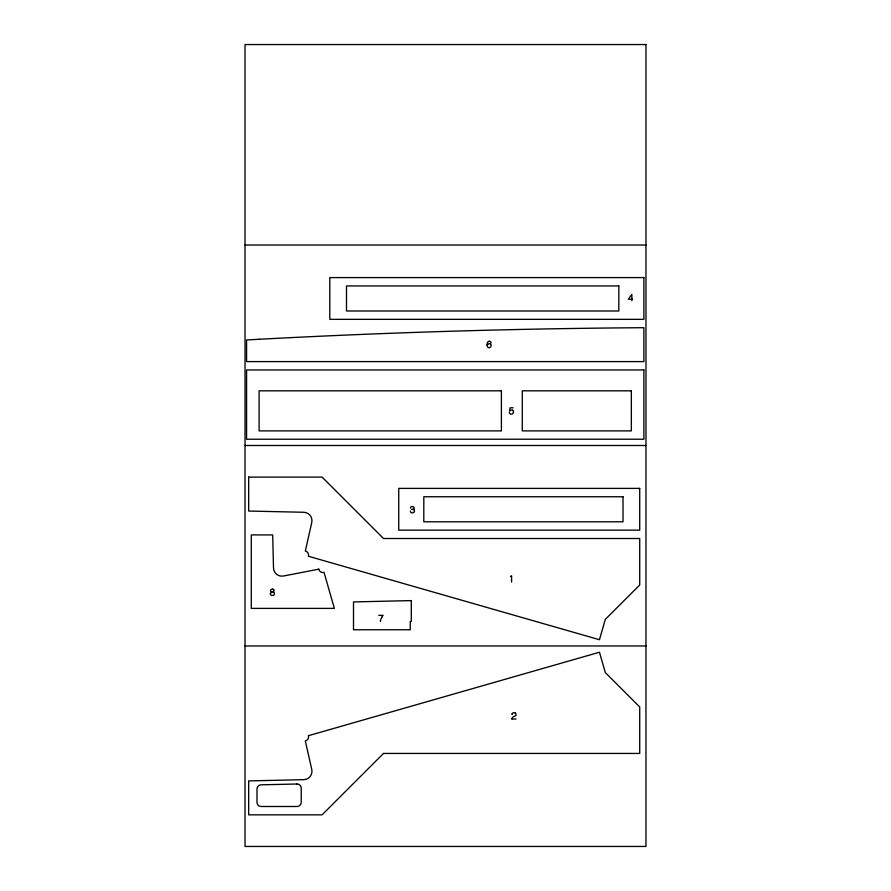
<?xml version="1.0" encoding="UTF-8"?>
<svg xmlns="http://www.w3.org/2000/svg" width="891" height="891" viewBox="0 0 891 891"><rect width="100%" height="100%" fill="white"/><g stroke="black" fill="none" stroke-linecap="round" stroke-linejoin="round"><path stroke-width="1.34" d="M511.88 718.892L511.891 718.803A3.364 3.364 0 0 1 513.216 716.843A3.352 3.352 0 0 1 513.706 716.553M380.412 621.517L380.457 621.094A6.861 6.861 0 0 1 380.635 620.08L381.136 618.61A5.19 5.19 0 0 1 381.471 617.92L381.838 617.263M382.751 615.492L382.762 615.469A2.74 2.74 0 0 1 382.506 616.049L381.883 617.173M512.169 713.88L512.102 714.059A4.811 4.811 0 0 0 512.013 714.526M487.065 345.173L488.825 343.625L490.685 344.16M510.42 576.577L511.601 575.764L511.601 582.035M413.469 509.296L411.642 509.407M513.895 716.475L514.285 716.319A4.21 4.21 0 0 0 515.633 715.54M489.293 341.32L488.524 341.442A1.76 1.76 0 0 0 487.923 341.799L487.076 343.893A8.487 8.487 0 0 0 487.054 345.051L487.733 347.145A1.693 1.693 0 0 0 488.268 347.535L488.714 347.679A2.684 2.684 0 0 0 489.226 347.724A2.127 2.127 0 0 0 490.607 344.238M245.025 245.025L645.975 245.025M632.532 299.22L628.322 299.22L631.864 294.42L631.864 300.768M513.183 407.811L510.053 407.811L509.507 411.119A2.495 2.495 0 0 1 510.02 410.706L510.343 410.473A4.566 4.566 0 0 1 511.066 410.161A2.628 2.628 0 0 1 511.534 410.038A2.161 2.161 0 0 1 512.648 410.305M245.025 445.5L645.975 445.5M378.742 615.325L382.785 615.325M245.025 645.975L645.975 645.975M511.857 719.004L516.056 719.004M273.671 589.564L273.916 589.809A1.426 1.426 0 0 1 274.15 590.243L273.504 591.836L271.265 591.813A1.181 1.181 0 0 1 270.92 591.579L270.608 590.922A1.682 1.682 0 0 1 270.641 590.41A1.426 1.426 0 0 1 270.909 589.82L271.02 589.697A1.838 1.838 0 0 1 272.056 589.151L272.223 589.14A2.395 2.395 0 0 1 272.769 589.151L272.936 589.185M414.237 510.053L414.393 510.521A3.397 3.397 0 0 1 414.438 511.144M410.35 511.156L410.751 512.225A1.548 1.548 0 0 0 411.252 512.659L411.932 512.871A2.951 2.951 0 0 0 412.344 512.893A2.294 2.294 0 0 0 413.669 512.459A1.715 1.715 0 0 0 414.482 511.144M509.284 412.377L509.307 412.522A2.573 2.573 0 0 0 509.463 413.001A1.994 1.994 0 0 0 509.763 413.48A1.437 1.437 0 0 0 510.32 413.914A2.339 2.339 0 0 0 512.358 413.892A2.372 2.372 0 0 0 513.461 412.455M512.759 410.172A2.127 2.127 0 0 1 513.327 412.41M272.769 589.185A1.838 1.838 0 0 1 273.526 589.575M489.293 341.264A1.827 1.827 0 0 1 491.13 342.879M410.439 508.115A3.029 3.029 0 0 1 410.617 507.469A1.704 1.704 0 0 1 411.664 506.589L412.076 506.522A2.84 2.84 0 0 1 412.466 506.511M412.466 506.6A1.604 1.604 0 0 1 413.591 509.452M412.533 509.496A2.517 2.517 0 0 1 414.382 509.83M515.611 715.518A1.348 1.348 0 0 0 515.922 715.05A1.737 1.737 0 0 0 514.898 712.789M514.92 712.889A2.473 2.473 0 0 0 513.093 712.889A1.938 1.938 0 0 0 512.102 713.836M248.667 477.108L248.656 511.033L303.798 512.28A8.353 8.353 0 0 1 311.772 522.449L305.335 551.028A4.177 4.177 0 0 1 308.42 556.251L599.465 639.716L605.29 619.412L639.716 584.986L639.716 538.509L383.509 538.509L322.096 477.108L248.667 477.108M270.363 593.395L270.43 594.219A1.704 1.704 0 0 0 270.808 594.876A1.938 1.938 0 0 0 271.61 595.4L273.214 595.4A1.994 1.994 0 0 0 273.726 595.143A1.827 1.827 0 0 0 274.016 594.887A1.682 1.682 0 0 0 274.395 594.23L274.317 592.871A1.125 1.125 0 0 0 273.983 592.482L272.178 592.036L270.363 593.395M383.509 753.441L322.096 814.842L248.667 814.842L248.656 780.917L303.798 779.67A8.353 8.353 0 0 0 311.772 769.501L305.335 740.922A4.177 4.177 0 0 0 308.42 735.699L599.465 652.234L605.29 672.538L639.716 706.964L639.716 753.441L383.509 753.441M318.789 569.16L283.427 576.02A8.353 8.353 0 0 1 273.504 568.024L272.702 534.923L251.284 534.923L251.284 608.386L334.359 608.386L324.034 572.378A4.177 4.177 0 0 1 318.789 569.16M259.359 339.259L246.573 339.95L246.573 361.601L643.881 361.601L643.881 327.699C515.644 328.545 387.418 332.399 259.359 339.259M411.297 600.601L353.504 601.926L353.504 629.77L410.261 629.77L410.261 621.417L411.297 621.417L411.297 600.601M296.948 784.002L261.074 784.815A4.177 4.177 0 0 0 256.998 788.992L256.998 802.312A4.177 4.177 0 0 0 261.174 806.489L297.048 806.489A4.177 4.177 0 0 0 301.225 802.312L301.225 788.179A4.177 4.177 0 0 0 296.948 784.002M645.975 44.55L245.025 44.55L245.025 846.45L645.975 846.45L645.975 44.55M643.881 277.58L329.793 277.58L329.793 319.346L643.881 319.346L643.881 277.58M618.822 285.933L346.499 285.933L346.499 310.992L618.822 310.992L618.822 285.933M643.881 369.954L246.573 369.954L246.573 439.241L643.881 439.23L643.881 369.954M501.399 390.826L259.103 390.826L259.103 430.888L501.399 430.888L501.399 390.826M631.351 390.826L522.282 390.826L522.282 430.888L631.351 430.888L631.351 390.826M639.716 488.391L398.745 488.391L398.745 530.156L639.716 530.156L639.716 488.391M623.009 496.744L423.804 496.744L423.804 521.803L623.009 521.803L623.009 496.744"/></g></svg>
